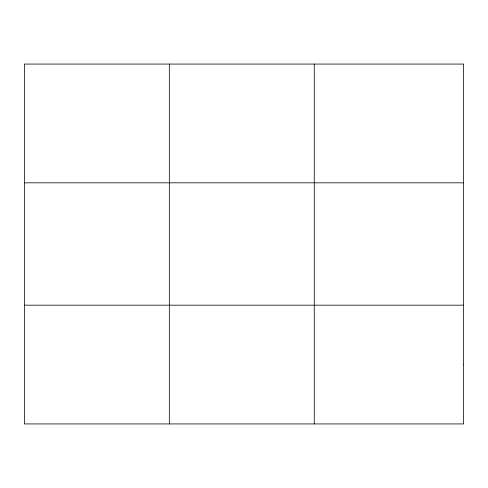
<?xml version="1.0" encoding="UTF-8"?>
<svg xmlns="http://www.w3.org/2000/svg" width="488" height="488" viewBox="0 0 488 488"><rect width="100%" height="100%" fill="white"/><g stroke="black" fill="none" stroke-linecap="round" stroke-linejoin="round"><path stroke-width="0.73" d="M169.336 423.932L169.336 64.068M314.272 423.932L314.272 64.068M24.4 182.823L463.6 182.823M24.4 305.177L463.6 305.177M463.6 364.554L463.6 423.932L24.4 423.932L24.4 64.068L463.6 64.068L463.6 364.554"/></g></svg>
